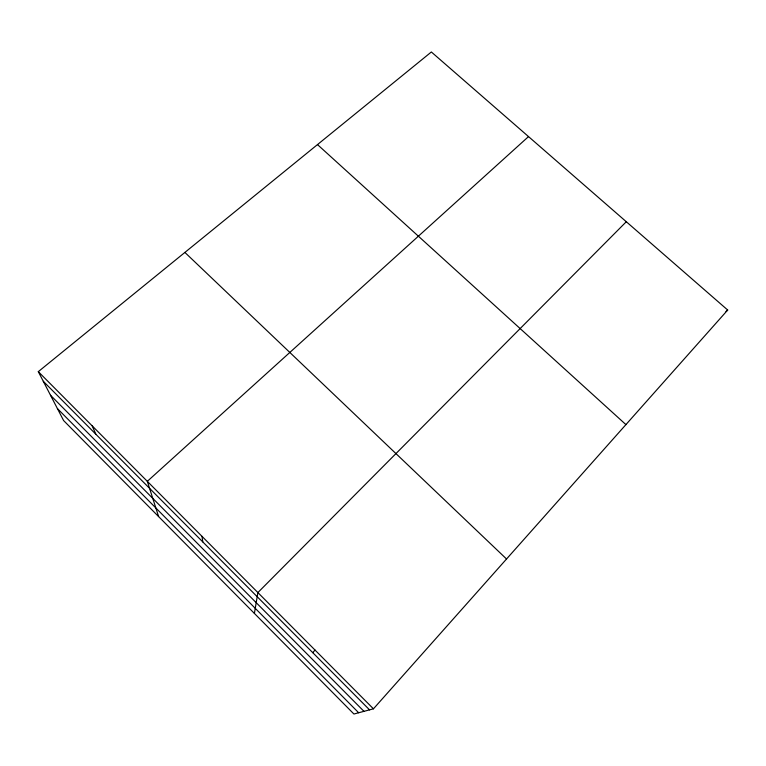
<?xml version="1.0" encoding="UTF-8"?>
<svg xmlns="http://www.w3.org/2000/svg" width="766" height="766" viewBox="0 0 766 766"><rect width="100%" height="100%" fill="white"/><g stroke="black" fill="none" stroke-linecap="round" stroke-linejoin="round"><path stroke-width="1.15" d="M254.398 613.422L257.883 592.568L626.301 221.728M312.767 652.661L315.017 650.047M373.444 708.828L727.7 310.029L431.354 51.983L38.3 371.654L63.607 420.553L353.921 714.017L373.444 708.828L38.3 371.654M528.521 136.587L147.321 481.335L158.61 516.59M725.977 311.542L727.7 310.029M317.488 144.592L625.918 424.603M184.893 252.426L506.537 558.998M43.289 381.296L369.557 709.862M50.518 395.256L363.974 711.346M57.402 408.565L358.67 712.753M92.207 425.886L95.855 434.226M201.994 536.344L202.799 541.926"/></g></svg>
